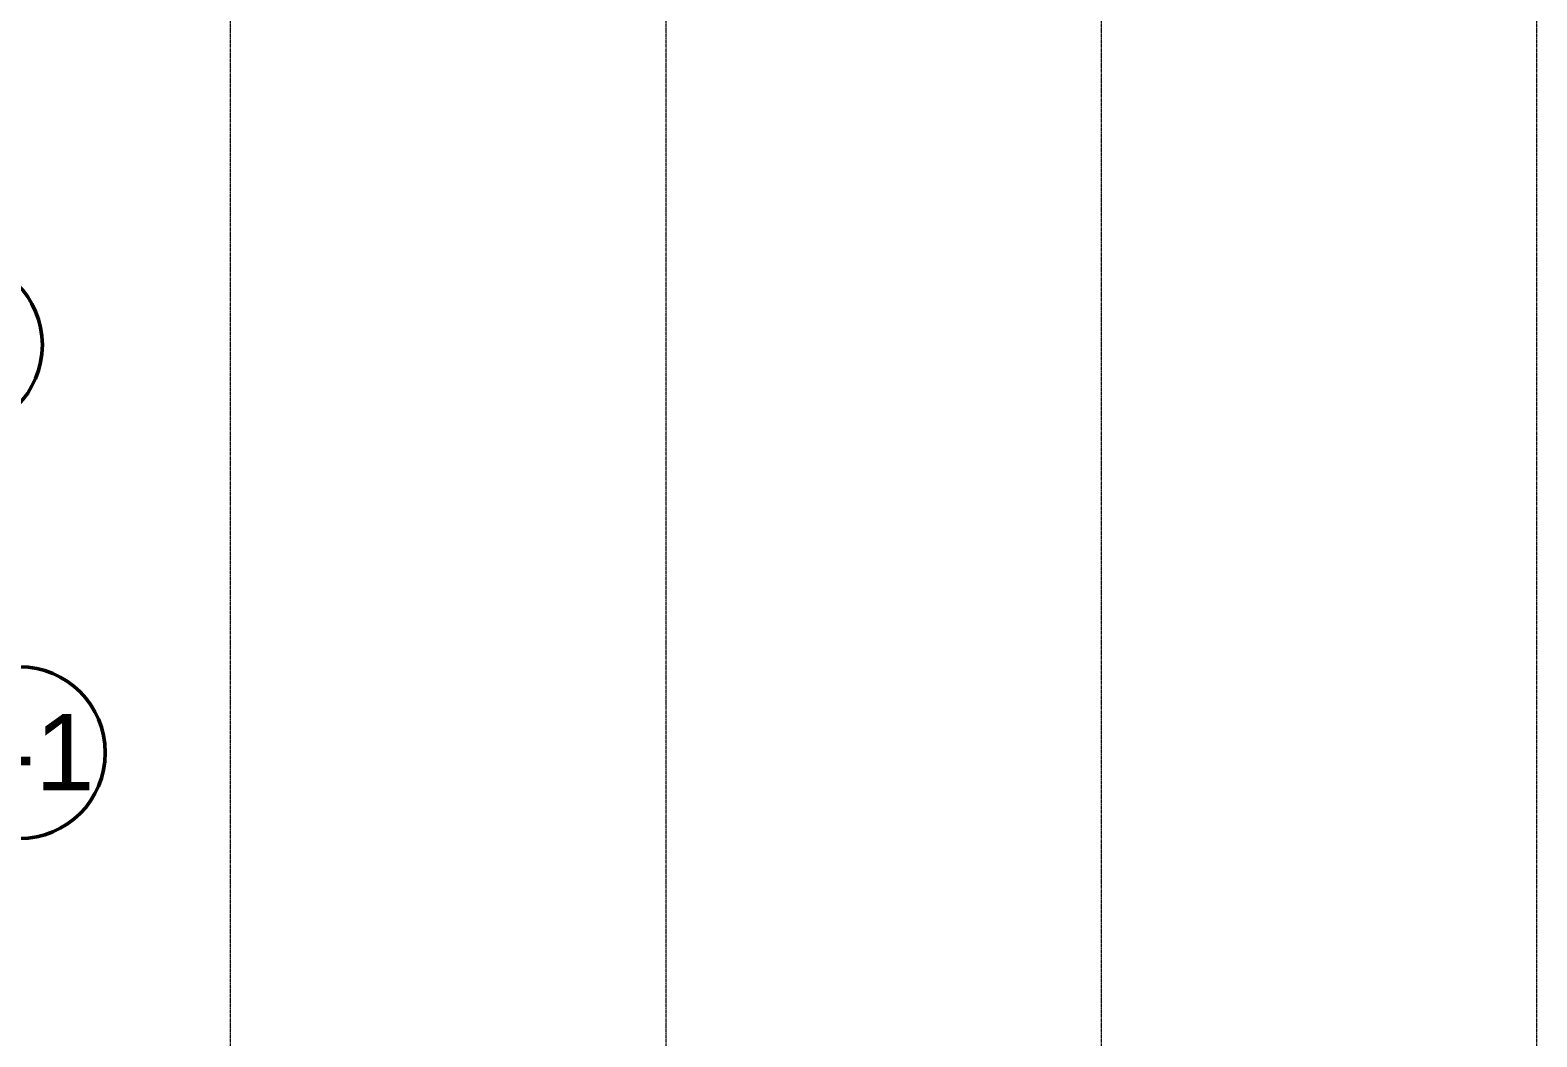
# Model space of a CAD drawing. Header units: millimetres. Extents: x 813027 to 1148939, y -931049 to -10.
# Drawn here: x 892191 to 931640, y -90193 to -63838 of the extents above; entities that cross this region are included whole.
import ezdxf

# ---------------------------------------------------------------- set-up
doc = ezdxf.new("R2010")
doc.units = ezdxf.units.MM
doc.linetypes.add('DPA_Grid _ Level 500', pattern=[5.5, 2.75, -0.75, 1.25, -0.75])
doc.layers.add('S-GRID', color=251, linetype='Continuous', lineweight=9)
doc.layers.add('S-GRID-IDEN', color=3, linetype='Continuous', lineweight=50)
doc.styles.add('Arial', font='arial.ttf', dxfattribs={"height": 2000})

# ---------------------------------------------------------------- blocks, each defined once
blk = doc.blocks.new('Grid - 100 Scale-586761-4160 - LOWER PLATFORM LEVEL - REFLECTED CEILING GENERAL PLAN')
at = {"layer": 'S-GRID-IDEN'}
blk.add_circle((0, 0), 4.5, dxfattribs=at)

msp = doc.modelspace()

# ---------------------------------------------------------------- linework, layer by layer
at = {"layer": 'S-GRID', "linetype": 'DPA_Grid _ Level 500'}
for p, q in [((897440, -191381.7), (897440, -15135.4)), ((908840, -191381.7), (908840, -15135.4)), ((920240, -191381.7), (920240, -15135.4)), ((931640, -191381.7), (931640, -15135.4))]:
    msp.add_line(p, q, dxfattribs=at)

# ---------------------------------------------------------------- block references
at = {"layer": 'S-GRID-IDEN', "xscale": 499.9999999999995, "yscale": 499.9999999999995, "zscale": 499.9999999999995}
for p, rotation in [((890261.4, -72079.8), 98.7777752890977), ((891909.5, -82753.3), 98.77777528909782)]:
    msp.add_blockref('Grid - 100 Scale-586761-4160 - LOWER PLATFORM LEVEL - REFLECTED CEILING GENERAL PLAN', p, dxfattribs=dict(at, rotation=rotation))

# ---------------------------------------------------------------- texts
at = {"layer": 'S-GRID-IDEN', "lineweight": 9, "insert": (889839.6, -81739.5), "char_height": 2000, "width": 4890.294, "attachment_point": 1, "style": 'Arial'}
msp.add_mtext('9-1', dxfattribs=at)

doc.saveas('drawing.dxf')
